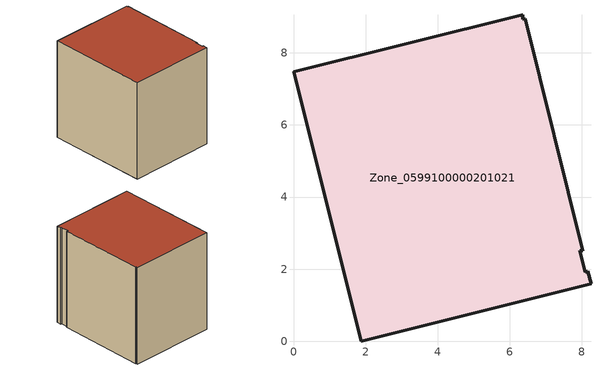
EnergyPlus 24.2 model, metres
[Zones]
Zone_0599100000201021
 floor ground (C_G): 8.03,2.51 7.93,2.52 8.09,1.92 8.16,1.94 8.25,1.6 1.88,0 0,7.47 6.36,9.06 6.36,8.93 6.43,8.95 z0
 wall outside (C_F): 1.88,0 8.25,1.6 8.16,1.94 8.09,1.92 7.93,2.52 8.03,2.51 6.43,8.95 6.36,8.93 6.36,9.06 0,7.47 1.88,0 z0:7.57
 roof outside (C_R): 6.43,8.95 6.36,8.93 6.36,9.06 0,7.47 1.88,0 8.25,1.6 8.16,1.94 8.09,1.92 7.93,2.52 8.03,2.51 z7.57
[BUILDING]
Pand.0599100000201021: North Axis=0; Terrain=City; Loads Convergence Tolerance Value=0.04; Temperature Convergence Tolerance Value=0.4; Solar Distribution=FullExterior; Maximum Number of Warmup Days=25; Minimum Number of Warmup Days=1
[Site:Location]
Rotterdam.The.Hague.AP_ZH_NLD Design_Conditions: Latitude=51.96; Longitude=4.45; Time Zone=1; Elevation=-4.5
[SITE:GROUNDTEMPERATURE:BUILDINGSURFACE]
18, 18, 18, 18, 18, 18, 18, 18, 18, 18, 18, 18
[MATERIAL] Thermal Absorptance=0.9; Solar Absorptance=0.7; Visible Absorptance=0.7
Name | Roughness | Thickness | Conductivity | Density | Specific Heat
G.TC.1946-1964 | MediumSmooth | 0.15 | 1 | 540 | 1210
F.TC.1946-1964 | Rough | 0.3 | 0.857143 | 1920 | 840
R.TC.1946-1964 | MediumRough | 0.2 | 0.235294 | 1500 | 1000
[CONSTRUCTION]
C_G: G.TC.1946-1964
C_F: F.TC.1946-1964
C_R: R.TC.1946-1964
[ZONE]
Zone_0599100000201021: Type=1; Multiplier=1; Ceiling Height=Autocalculate; Volume=Autocalculate; Floor Area=autocalculate; Part of Total Floor Area=Yes
[ZONEINFILTRATION:DESIGNFLOWRATE]
Infil_Zone_0599100000201021: Zone or ZoneList or Space or SpaceList=Zone_0599100000201021; Schedule=AlwaysOn; Design Flow Rate Calculation Method=Flow/Area; Flow Rate per Floor Area=0.003; Constant Term Coefficient=1; Temperature Term Coefficient=0; Velocity Term Coefficient=0; Velocity Squared Term Coefficient=0
[HVACTEMPLATE:ZONE:IDEALLOADSAIRSYSTEM]
Zone_0599100000201021: Maximum Heating Supply Air Temperature=50; Minimum Cooling Supply Air Temperature=13; Maximum Heating Supply Air Humidity Ratio=0.0156; Minimum Cooling Supply Air Humidity Ratio=0.0077; Heating Limit=NoLimit; Cooling Limit=NoLimit; Dehumidification Control Type=ConstantSensibleHeatRatio; Cooling Sensible Heat Ratio=0.7; Dehumidification Setpoint=60; Humidification Control Type=None; Humidification Setpoint=30; Outdoor Air Method=None; Outdoor Air Flow Rate per Person=0.00944; Outdoor Air Flow Rate per Zone Floor Area=0; Outdoor Air Flow Rate per Zone=0; Demand Controlled Ventilation Type=None; Outdoor Air Economizer Type=NoEconomizer; Heat Recovery Type=None; Sensible Heat Recovery Effectiveness=0.7; Latent Heat Recovery Effectiveness=0.65
[ZONECONTROL:THERMOSTAT]
ThermostatControl_Zone_0599100000201021: Zone or ZoneList=Zone_0599100000201021; Control Type Schedule=DualSetpointControlType; Control 1=Thermostat_Zone_0599100000201021; Temperature Difference Between Cutout And Setpoint=0
[THERMOSTATSETPOINT:DUALSETPOINT]
Thermostat_Zone_0599100000201021: Heating Setpoint Temperature Schedule=HeatingSetpoint_Zone_0599100000201021; Cooling Setpoint Temperature Schedule=CoolingSetpoint_Zone_0599100000201021
[SCHEDULE:COMPACT]
HeatingSetpoint_Zone_0599100000201021: Through: 12/31, For: AllDays, Until: 24:00, 21
CoolingSetpoint_Zone_0599100000201021: Through: 12/31, For: AllDays, Until: 24:00, 24
DualSetpointControlType: Through: 12/31, For: AllDays, Until: 24:00, 4
AlwaysOn: Through: 12/31, For: AllDays, Until: 24:00, 1
